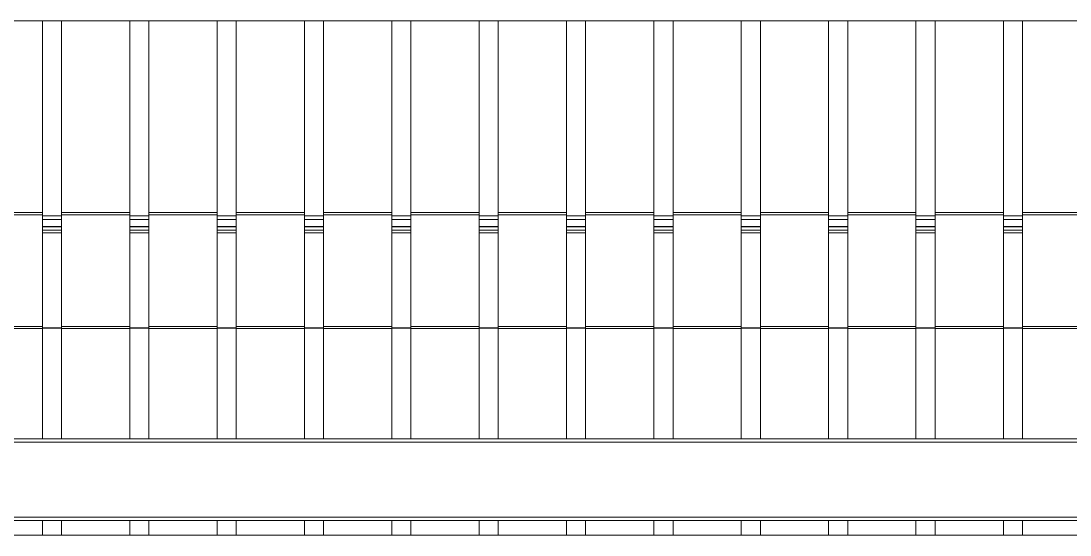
# Model space of a CAD drawing. Extents: x -2187 to 96136, y -11110 to 52208.
# Drawn here: x 24302 to 25071, y 16064 to 16440 of the extents above; entities that cross this region are included whole.
import ezdxf

# ---------------------------------------------------------------- set-up
doc = ezdxf.new("R2010")
doc.units = 0
doc.header["$LTSCALE"] = 1000
doc.header["$MEASUREMENT"] = 0

msp = doc.modelspace()

# ---------------------------------------------------------------- linework, layer by layer
at = {"color": 7, "linetype": 'Continuous', "lineweight": 15}
for p, q in [((23709.324, 16440.234), (26986.324, 16440.234)), ((24317.692, 16299.937), (24317.692, 16440.234)), ((24331.692, 16299.937), (24331.692, 16440.234)), ((24381.692, 16299.937), (24381.692, 16440.234)), ((24395.692, 16299.937), (24395.692, 16440.234)), ((24445.692, 16299.937), (24445.692, 16440.234)), ((24459.692, 16299.937), (24459.692, 16440.234)), ((24509.692, 16299.937), (24509.692, 16440.234)), ((24523.692, 16299.937), (24523.692, 16440.234)), ((24573.692, 16299.937), (24573.692, 16440.234)), ((24587.692, 16299.937), (24587.692, 16440.234)), ((24637.692, 16299.937), (24637.692, 16440.234)), ((24651.692, 16299.937), (24651.692, 16440.234)), ((24701.692, 16299.937), (24701.692, 16440.234)), ((24715.692, 16299.937), (24715.692, 16440.234)), ((24765.692, 16299.937), (24765.692, 16440.234)), ((24779.692, 16299.937), (24779.692, 16440.234)), ((24829.692, 16299.937), (24829.692, 16440.234)), ((24843.692, 16299.937), (24843.692, 16440.234)), ((24893.692, 16299.937), (24893.692, 16440.234)), ((24907.692, 16299.937), (24907.692, 16440.234)), ((24957.692, 16299.937), (24957.692, 16440.234)), ((24971.692, 16299.937), (24971.692, 16440.234)), ((25021.692, 16299.937), (25021.692, 16440.234)), ((25035.692, 16299.937), (25035.692, 16440.234)), ((24317.692, 16299.937), (24267.692, 16299.937)), ((24317.692, 16298.135), (24317.692, 16299.937)), ((24381.692, 16299.937), (24331.692, 16299.937)), ((24331.692, 16298.135), (24331.692, 16299.937)), ((24381.692, 16298.135), (24381.692, 16299.937)), ((24445.692, 16299.937), (24395.692, 16299.937)), ((24395.692, 16298.135), (24395.692, 16299.937)), ((24445.692, 16298.135), (24445.692, 16299.937)), ((24509.692, 16299.937), (24459.692, 16299.937)), ((24459.692, 16298.135), (24459.692, 16299.937)), ((24509.692, 16298.135), (24509.692, 16299.937)), ((24573.692, 16299.937), (24523.692, 16299.937)), ((24523.692, 16298.135), (24523.692, 16299.937)), ((24573.692, 16298.135), (24573.692, 16299.937)), ((24637.692, 16299.937), (24587.692, 16299.937)), ((24587.692, 16298.135), (24587.692, 16299.937)), ((24637.692, 16298.135), (24637.692, 16299.937)), ((24701.692, 16299.937), (24651.692, 16299.937)), ((24651.692, 16298.135), (24651.692, 16299.937)), ((24701.692, 16298.135), (24701.692, 16299.937)), ((24765.692, 16299.937), (24715.692, 16299.937)), ((24715.692, 16298.135), (24715.692, 16299.937)), ((24765.692, 16298.135), (24765.692, 16299.937)), ((24829.692, 16299.937), (24779.692, 16299.937)), ((24779.692, 16298.135), (24779.692, 16299.937)), ((24829.692, 16298.135), (24829.692, 16299.937)), ((24893.692, 16299.937), (24843.692, 16299.937)), ((24843.692, 16298.135), (24843.692, 16299.937)), ((24893.692, 16298.135), (24893.692, 16299.937)), ((24957.692, 16299.937), (24907.692, 16299.937)), ((24907.692, 16298.135), (24907.692, 16299.937)), ((24957.692, 16298.135), (24957.692, 16299.937)), ((25021.692, 16299.937), (24971.692, 16299.937)), ((24971.692, 16298.135), (24971.692, 16299.937)), ((25021.692, 16298.135), (25021.692, 16299.937)), ((25085.692, 16299.937), (25035.692, 16299.937)), ((25035.692, 16298.135), (25035.692, 16299.937)), ((24317.692, 16298.135), (24267.692, 16298.135)), ((24317.692, 16216.256), (24317.692, 16298.135)), ((24381.692, 16298.135), (24331.692, 16298.135)), ((24331.692, 16216.256), (24331.692, 16298.135)), ((24381.692, 16216.256), (24381.692, 16298.135)), ((24445.692, 16298.135), (24395.692, 16298.135)), ((24395.692, 16216.256), (24395.692, 16298.135)), ((24445.692, 16216.256), (24445.692, 16298.135)), ((24509.692, 16298.135), (24459.692, 16298.135)), ((24459.692, 16216.256), (24459.692, 16298.135)), ((24509.692, 16216.256), (24509.692, 16298.135)), ((24573.692, 16298.135), (24523.692, 16298.135)), ((24523.692, 16216.256), (24523.692, 16298.135)), ((24573.692, 16216.256), (24573.692, 16298.135)), ((24637.692, 16298.135), (24587.692, 16298.135)), ((24587.692, 16216.256), (24587.692, 16298.135)), ((24637.692, 16216.256), (24637.692, 16298.135)), ((24701.692, 16298.135), (24651.692, 16298.135)), ((24651.692, 16216.256), (24651.692, 16298.135)), ((24701.692, 16216.256), (24701.692, 16298.135)), ((24765.692, 16298.135), (24715.692, 16298.135)), ((24715.692, 16216.256), (24715.692, 16298.135)), ((24765.692, 16216.256), (24765.692, 16298.135)), ((24829.692, 16298.135), (24779.692, 16298.135)), ((24779.692, 16216.256), (24779.692, 16298.135)), ((24829.692, 16216.256), (24829.692, 16298.135)), ((24893.692, 16298.135), (24843.692, 16298.135)), ((24843.692, 16216.256), (24843.692, 16298.135)), ((24893.692, 16216.256), (24893.692, 16298.135)), ((24957.692, 16298.135), (24907.692, 16298.135)), ((24907.692, 16216.256), (24907.692, 16298.135)), ((24957.692, 16216.256), (24957.692, 16298.135)), ((25021.692, 16298.135), (24971.692, 16298.135)), ((24971.692, 16216.256), (24971.692, 16298.135)), ((25021.692, 16216.256), (25021.692, 16298.135)), ((25085.692, 16298.135), (25035.692, 16298.135)), ((25035.692, 16216.256), (25035.692, 16298.135)), ((24317.692, 16289.449), (24331.692, 16289.449)), ((24331.692, 16286.938), (24317.692, 16286.938)), ((24381.692, 16289.449), (24395.692, 16289.449)), ((24395.692, 16286.938), (24381.692, 16286.938)), ((24445.692, 16289.449), (24459.692, 16289.449)), ((24459.692, 16286.938), (24445.692, 16286.938)), ((24509.692, 16289.449), (24523.692, 16289.449)), ((24523.692, 16286.938), (24509.692, 16286.938)), ((24573.692, 16289.449), (24587.692, 16289.449)), ((24587.692, 16286.938), (24573.692, 16286.938)), ((24637.692, 16289.449), (24651.692, 16289.449)), ((24651.692, 16286.938), (24637.692, 16286.938)), ((24701.692, 16289.449), (24715.692, 16289.449)), ((24715.692, 16286.938), (24701.692, 16286.938)), ((24765.692, 16289.449), (24779.692, 16289.449)), ((24779.692, 16286.938), (24765.692, 16286.938)), ((24829.692, 16289.449), (24843.692, 16289.449)), ((24843.692, 16286.938), (24829.692, 16286.938)), ((24893.692, 16289.449), (24907.692, 16289.449)), ((24907.692, 16286.938), (24893.692, 16286.938)), ((24957.692, 16289.449), (24971.692, 16289.449)), ((24971.692, 16286.938), (24957.692, 16286.938)), ((25021.692, 16289.449), (25035.692, 16289.449)), ((25035.692, 16286.938), (25021.692, 16286.938)), ((24317.692, 16216.256), (24267.692, 16216.256)), ((24317.692, 16214.802), (24317.692, 16216.256)), ((24381.692, 16216.256), (24331.692, 16216.256)), ((24331.692, 16214.802), (24331.692, 16216.256)), ((24381.692, 16214.802), (24381.692, 16216.256)), ((24445.692, 16216.256), (24395.692, 16216.256)), ((24395.692, 16214.802), (24395.692, 16216.256)), ((24445.692, 16214.802), (24445.692, 16216.256)), ((24509.692, 16216.256), (24459.692, 16216.256)), ((24459.692, 16214.802), (24459.692, 16216.256)), ((24509.692, 16214.802), (24509.692, 16216.256)), ((24573.692, 16216.256), (24523.692, 16216.256)), ((24523.692, 16214.802), (24523.692, 16216.256)), ((24573.692, 16214.802), (24573.692, 16216.256)), ((24637.692, 16216.256), (24587.692, 16216.256)), ((24587.692, 16214.802), (24587.692, 16216.256)), ((24637.692, 16214.802), (24637.692, 16216.256)), ((24701.692, 16216.256), (24651.692, 16216.256)), ((24651.692, 16214.802), (24651.692, 16216.256)), ((24701.692, 16214.802), (24701.692, 16216.256)), ((24765.692, 16216.256), (24715.692, 16216.256)), ((24715.692, 16214.802), (24715.692, 16216.256)), ((24765.692, 16214.802), (24765.692, 16216.256)), ((24829.692, 16216.256), (24779.692, 16216.256)), ((24779.692, 16214.802), (24779.692, 16216.256)), ((24829.692, 16214.802), (24829.692, 16216.256)), ((24893.692, 16216.256), (24843.692, 16216.256)), ((24843.692, 16214.802), (24843.692, 16216.256)), ((24893.692, 16214.802), (24893.692, 16216.256)), ((24957.692, 16216.256), (24907.692, 16216.256)), ((24907.692, 16214.802), (24907.692, 16216.256)), ((24957.692, 16214.802), (24957.692, 16216.256)), ((25021.692, 16216.256), (24971.692, 16216.256)), ((24971.692, 16214.802), (24971.692, 16216.256)), ((25021.692, 16214.802), (25021.692, 16216.256)), ((25085.692, 16216.256), (25035.692, 16216.256)), ((25035.692, 16214.802), (25035.692, 16216.256)), ((24317.692, 16214.802), (24267.692, 16214.802)), ((24317.692, 16134.103), (24317.692, 16214.802)), ((24381.692, 16214.802), (24331.692, 16214.802)), ((24331.692, 16134.103), (24331.692, 16214.802)), ((24381.692, 16134.103), (24381.692, 16214.802)), ((24445.692, 16214.802), (24395.692, 16214.802)), ((24395.692, 16134.103), (24395.692, 16214.802)), ((24445.692, 16134.103), (24445.692, 16214.802)), ((24509.692, 16214.802), (24459.692, 16214.802)), ((24459.692, 16134.103), (24459.692, 16214.802)), ((24509.692, 16134.103), (24509.692, 16214.802)), ((24573.692, 16214.802), (24523.692, 16214.802)), ((24523.692, 16134.103), (24523.692, 16214.802)), ((24573.692, 16134.103), (24573.692, 16214.802)), ((24637.692, 16214.802), (24587.692, 16214.802)), ((24587.692, 16134.103), (24587.692, 16214.802)), ((24637.692, 16134.103), (24637.692, 16214.802)), ((24701.692, 16214.802), (24651.692, 16214.802)), ((24651.692, 16134.103), (24651.692, 16214.802)), ((24701.692, 16134.103), (24701.692, 16214.802)), ((24765.692, 16214.802), (24715.692, 16214.802)), ((24715.692, 16134.103), (24715.692, 16214.802)), ((24765.692, 16134.103), (24765.692, 16214.802)), ((24829.692, 16214.802), (24779.692, 16214.802)), ((24779.692, 16134.103), (24779.692, 16214.802)), ((24829.692, 16134.103), (24829.692, 16214.802)), ((24893.692, 16214.802), (24843.692, 16214.802)), ((24843.692, 16134.103), (24843.692, 16214.802)), ((24893.692, 16134.103), (24893.692, 16214.802)), ((24957.692, 16214.802), (24907.692, 16214.802)), ((24907.692, 16134.103), (24907.692, 16214.802)), ((24957.692, 16134.103), (24957.692, 16214.802)), ((25021.692, 16214.802), (24971.692, 16214.802)), ((24971.692, 16134.103), (24971.692, 16214.802)), ((25021.692, 16134.103), (25021.692, 16214.802)), ((25085.692, 16214.802), (25035.692, 16214.802)), ((25035.692, 16134.103), (25035.692, 16214.802)), ((27062.045, 16131.603), (23620.753, 16131.603)), ((23621.253, 16134.103), (27061.545, 16134.103)), ((23620.753, 16076.603), (27062.045, 16076.603)), ((27061.899, 16074.103), (23620.899, 16074.103)), ((24317.692, 16063.557), (24317.692, 16074.103)), ((24331.692, 16063.557), (24331.692, 16074.103)), ((24381.692, 16063.557), (24381.692, 16074.103)), ((24395.692, 16063.557), (24395.692, 16074.103)), ((24445.692, 16063.557), (24445.692, 16074.103)), ((24459.692, 16063.557), (24459.692, 16074.103)), ((24509.692, 16063.557), (24509.692, 16074.103)), ((24523.692, 16063.557), (24523.692, 16074.103)), ((24573.692, 16063.557), (24573.692, 16074.103)), ((24587.692, 16063.557), (24587.692, 16074.103)), ((24637.692, 16063.557), (24637.692, 16074.103)), ((24651.692, 16063.557), (24651.692, 16074.103)), ((24701.692, 16063.557), (24701.692, 16074.103)), ((24715.692, 16063.557), (24715.692, 16074.103)), ((24765.692, 16063.557), (24765.692, 16074.103)), ((24779.692, 16063.557), (24779.692, 16074.103)), ((24829.692, 16063.557), (24829.692, 16074.103)), ((24843.692, 16063.557), (24843.692, 16074.103)), ((24893.692, 16063.557), (24893.692, 16074.103)), ((24907.692, 16063.557), (24907.692, 16074.103)), ((24957.692, 16063.557), (24957.692, 16074.103)), ((24971.692, 16063.557), (24971.692, 16074.103)), ((25021.692, 16063.557), (25021.692, 16074.103)), ((25035.692, 16063.557), (25035.692, 16074.103)), ((26785.399, 16063.557), (23897.399, 16063.557))]:
    msp.add_line(p, q, dxfattribs=at)
at = {"color": 8, "linetype": 'Continuous', "lineweight": 15}
for p, q in [((24331.692, 16297.351), (24317.692, 16297.351)), ((24331.692, 16294.87), (24317.692, 16294.87)), ((24395.692, 16297.351), (24381.692, 16297.351)), ((24395.692, 16294.87), (24381.692, 16294.87)), ((24459.692, 16297.351), (24445.692, 16297.351)), ((24459.692, 16294.87), (24445.692, 16294.87)), ((24523.692, 16297.351), (24509.692, 16297.351)), ((24523.692, 16294.87), (24509.692, 16294.87)), ((24587.692, 16297.351), (24573.692, 16297.351)), ((24587.692, 16294.87), (24573.692, 16294.87)), ((24651.692, 16297.351), (24637.692, 16297.351)), ((24651.692, 16294.87), (24637.692, 16294.87)), ((24715.692, 16297.351), (24701.692, 16297.351)), ((24715.692, 16294.87), (24701.692, 16294.87)), ((24779.692, 16297.351), (24765.692, 16297.351)), ((24779.692, 16294.87), (24765.692, 16294.87)), ((24843.692, 16297.351), (24829.692, 16297.351)), ((24843.692, 16294.87), (24829.692, 16294.87)), ((24907.692, 16297.351), (24893.692, 16297.351)), ((24907.692, 16294.87), (24893.692, 16294.87)), ((24971.692, 16297.351), (24957.692, 16297.351)), ((24971.692, 16294.87), (24957.692, 16294.87)), ((25035.692, 16297.351), (25021.692, 16297.351)), ((25035.692, 16294.87), (25021.692, 16294.87)), ((24331.692, 16289.529), (24317.692, 16289.529)), ((24331.692, 16285.038), (24317.692, 16285.038)), ((24395.692, 16289.529), (24381.692, 16289.529)), ((24395.692, 16285.038), (24381.692, 16285.038)), ((24459.692, 16289.529), (24445.692, 16289.529)), ((24459.692, 16285.038), (24445.692, 16285.038)), ((24523.692, 16289.529), (24509.692, 16289.529)), ((24523.692, 16285.038), (24509.692, 16285.038)), ((24587.692, 16289.529), (24573.692, 16289.529)), ((24587.692, 16285.038), (24573.692, 16285.038)), ((24651.692, 16289.529), (24637.692, 16289.529)), ((24651.692, 16285.038), (24637.692, 16285.038)), ((24715.692, 16289.529), (24701.692, 16289.529)), ((24715.692, 16285.038), (24701.692, 16285.038)), ((24779.692, 16289.529), (24765.692, 16289.529)), ((24779.692, 16285.038), (24765.692, 16285.038)), ((24843.692, 16289.529), (24829.692, 16289.529)), ((24843.692, 16285.038), (24829.692, 16285.038)), ((24907.692, 16289.529), (24893.692, 16289.529)), ((24907.692, 16285.038), (24893.692, 16285.038)), ((24971.692, 16289.529), (24957.692, 16289.529)), ((24971.692, 16285.038), (24957.692, 16285.038)), ((25035.692, 16289.529), (25021.692, 16289.529)), ((25035.692, 16285.038), (25021.692, 16285.038)), ((24331.692, 16215.473), (24317.692, 16215.473)), ((24395.692, 16215.473), (24381.692, 16215.473)), ((24459.692, 16215.473), (24445.692, 16215.473)), ((24523.692, 16215.473), (24509.692, 16215.473)), ((24587.692, 16215.473), (24573.692, 16215.473)), ((24651.692, 16215.473), (24637.692, 16215.473)), ((24715.692, 16215.473), (24701.692, 16215.473)), ((24779.692, 16215.473), (24765.692, 16215.473)), ((24843.692, 16215.473), (24829.692, 16215.473)), ((24907.692, 16215.473), (24893.692, 16215.473)), ((24971.692, 16215.473), (24957.692, 16215.473)), ((25035.692, 16215.473), (25021.692, 16215.473)), ((24331.692, 16215.143), (24317.692, 16215.143)), ((24395.692, 16215.143), (24381.692, 16215.143)), ((24459.692, 16215.143), (24445.692, 16215.143)), ((24523.692, 16215.143), (24509.692, 16215.143)), ((24587.692, 16215.143), (24573.692, 16215.143)), ((24651.692, 16215.143), (24637.692, 16215.143)), ((24715.692, 16215.143), (24701.692, 16215.143)), ((24779.692, 16215.143), (24765.692, 16215.143)), ((24843.692, 16215.143), (24829.692, 16215.143)), ((24907.692, 16215.143), (24893.692, 16215.143)), ((24971.692, 16215.143), (24957.692, 16215.143)), ((25035.692, 16215.143), (25021.692, 16215.143))]:
    msp.add_line(p, q, dxfattribs=at)

doc.saveas('drawing.dxf')
